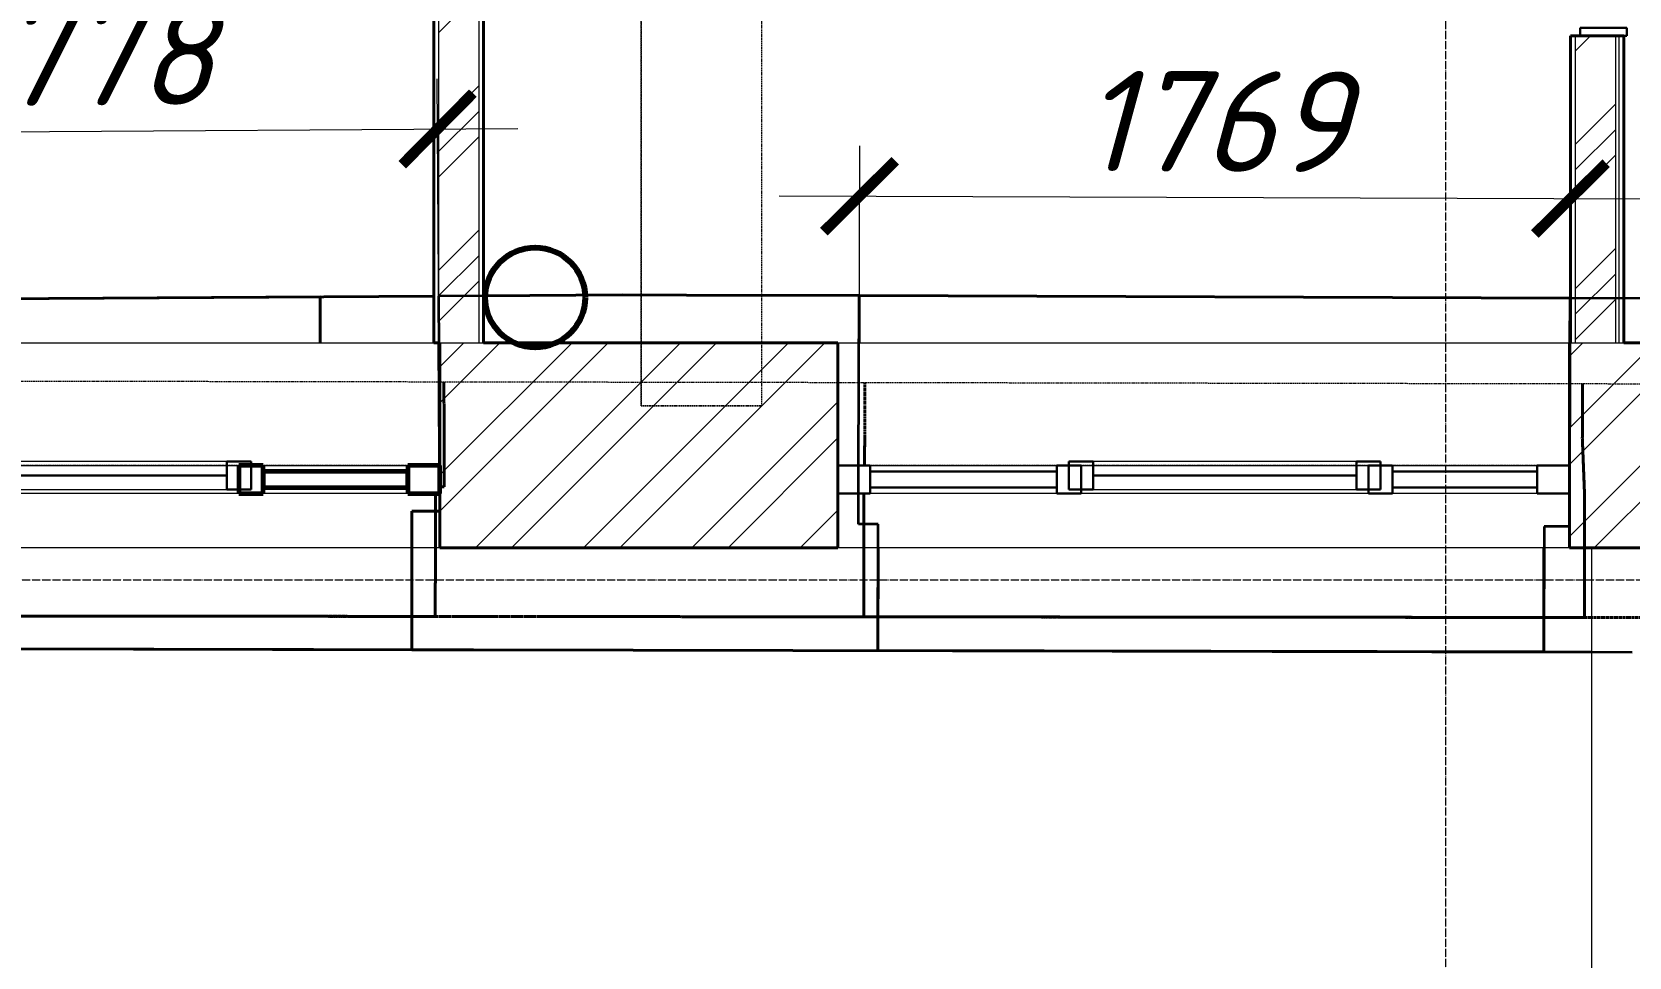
# Model space of a CAD drawing. Header units: millimetres. Extents: x 749182 to 2267578, y 70462 to 311449.
# Drawn here: x 1973313 to 1977286, y 76785 to 79087 of the extents above; entities that cross this region are included whole.
import ezdxf

# ---------------------------------------------------------------- set-up
doc = ezdxf.new("R2010")
doc.units = ezdxf.units.MM
for name, pattern in [('ADSK_Линия сетки', [25, 20, -2.5, 0, -2.5]), ('ADSK_Сверху', [4.5, 3, -1.5]), ('осеваяX2', [4, 2.5, -0.5, 0.5, -0.5])]:
    doc.linetypes.add(name, pattern=pattern)
doc.layers.get('Defpoints').update_dxf_attribs({"color": 255})
for name, color, linetype, lineweight in [('_ Окна', 7, 'Continuous', 30), ('Витраж', 7, 'Continuous', 9), ('Каркас', 7, 'Continuous', 9), ('Окна', 7, 'Continuous', 18), ('Оси', 165, 'осеваяX2', 13), ('Панели витража', 7, 'Continuous', 9), ('Перекрытие', 7, 'Continuous', 18), ('размеры', 7, 'Continuous', 9), ('Стены', 184, 'Continuous', 40), ('Стены внутренние', 7, 'Continuous', 18), ('Стены наружные', 7, 'Continuous', 18), ('Стены разрез', 7, 'Continuous', 35), ('Стены штриховка', 7, 'Continuous', 18), ('стояки', 7, 'Continuous', 9)]:
    doc.layers.add(name, color=color, linetype=linetype, lineweight=lineweight)
doc.layers.add('планы со стояками отопление_dwg', color=7, linetype='Continuous', lineweight=9, true_color=0x767676)
doc.styles.add('М2', font='isocpeui.ttf')
doc.dimstyles.new('SPDS 1_100', dxfattribs={"dimscale": 100, "dimtxt": 2.5, "dimasz": 1.77, "dimexe": 1.25, "dimexo": 0.625, "dimtad": 1, "dimdec": 0, "dimrnd": 0.001, "dimzin": 9, "dimtxsty": 'М2', "dimblk": 'ARCHTICK', "dimcen": 2.5, "dimdle": 2, "dimclrt": 256, "dimadec": 0, "dimazin": 2, "dimtfac": 0.75, "dimtdec": 0, "dimtmove": 1, "dimatfit": 3, "dimfxl": 0, "dimtolj": 1, "dimlwd": 9, "dimlwe": 9, "dimarcsym": 0})
pattern_1 = [(45, (1958220.23, 75616.62), (-179.605, 179.605), []), (45, (1958283.73, 75616.62), (0, 359.2102), []), (45, (1958156.73, 75616.62), (0, 359.2102), [])]

# ---------------------------------------------------------------- blocks, each defined once
blk = doc.blocks.new('Существующие стены 2 этаж - Существующие стены 2 этаж-699583-01 План 1-го этажа маркировочный')
at = {"layer": 'Стены', "color": 254, "linetype": 'ADSK_Сверху', "true_color": 0xe8c5d7}
for p, q in [((16117.6, 2598.9), (16117.7, 2477.9)), ((16117.7, 2477.9), (16117.6, 2598.9)), ((17164.7, 2463.9), (17165, 2597.2)), ((17165, 2597.2), (17164.7, 2463.9)), ((18950.2, 2594.2), (18949.9, 2459.6)), ((18949.9, 2459.6), (18950.2, 2594.2)), ((16117.7, 2477.9), (16117.7, 2337.9)), ((16117.7, 2337.9), (16117.7, 2477.9)), ((17163.5, 2391.5), (17164.7, 2463.9)), ((17164.7, 2463.9), (17163.5, 2391.5)), ((18949.9, 2459.6), (18955.4, 2319.6)), ((18955.4, 2319.6), (18949.9, 2459.6)), ((16096.3, 2321.5), (16096, 2015.7)), ((16096, 2015.7), (16096.3, 2321.5)), ((16117.7, 2337.9), (16107.5, 2337.9)), ((16107.5, 2337.9), (16117.7, 2337.9)), ((17162, 2014.7), (17162.3, 2321.5)), ((17162.3, 2321.5), (17162, 2014.7)), ((18955.4, 2319.6), (18955.1, 2013)), ((18955.1, 2013), (18955.4, 2319.6)), ((16363.9, 2015.4), (13880.9, 2017.7)), ((14315.2, 2017.3), (16096, 2015.7)), ((14315.2, 2017.3), (16096, 2015.7)), ((16096, 2015.7), (14315.2, 2017.3)), ((16096, 2015.7), (16363.9, 2015.4)), ((16363.9, 2015.4), (16879.1, 2014.9)), ((16879.1, 2014.9), (16363.9, 2015.4)), ((16879.1, 2014.9), (17162, 2014.7)), ((19826.9, 2012.2), (16879.1, 2014.9)), ((17162, 2014.7), (18955.1, 2013)), ((17162, 2014.7), (18955.1, 2013)), ((18955.1, 2013), (17162, 2014.7)), ((18955.1, 2013), (19826.9, 2012.2))]:
    blk.add_line(p, q, dxfattribs=at)
blk = doc.blocks.new('Прямоугольный импост - 70х20_60мм-1427367-01 План 1-го этажа маркировочный')
at = {"layer": 'Витраж', "color": 253, "linetype": 'ADSK_Сверху', "true_color": 0xaaaaaa}
for p, q in [((0, 35), (-80, 35)), ((0, -35), (0, 35)), ((-80, -35), (0, -35))]:
    blk.add_line(p, q, dxfattribs=at)
blk = doc.blocks.new('Прямоугольный импост - 70х20_60мм-1261975-01 План 1-го этажа маркировочный')
at = {"layer": 'Витраж', "color": 253, "linetype": 'ADSK_Сверху', "true_color": 0xaaaaaa}
for p, q in [((20548.7, 2391.5), (20518.7, 2391.5)), ((21293.7, 2391.5), (21263.7, 2391.5)), ((20548.7, 2321.5), (20518.7, 2321.5)), ((21293.7, 2321.5), (21263.7, 2321.5))]:
    blk.add_line(p, q, dxfattribs=at)
blk = doc.blocks.new('Прямоугольный импост - 70х20_60мм-1225113-01 План 1-го этажа маркировочный')
at = {"layer": 'Витраж', "color": 253, "linetype": 'ADSK_Сверху', "true_color": 0xaaaaaa}
for p, q in [((-6006, 10091.9), (-6006, 10121.9)), ((-5936, 10091.9), (-5936, 10121.9)), ((-6006, 9651.9), (-6006, 9731.9)), ((-5936, 9651.9), (-5936, 9731.9)), ((-6006, 9651.9), (-5936, 9651.9))]:
    blk.add_line(p, q, dxfattribs=at)
blk = doc.blocks.new('Прямоугольный импост - 70х60мм-1427364-01 План 1-го этажа маркировочный')
at = {"layer": 'Витраж', "color": 253, "linetype": 'ADSK_Сверху', "true_color": 0xaaaaaa}
for p, q in [((-30, 35), (30, 35)), ((30, -35), (-30, -35))]:
    blk.add_line(p, q, dxfattribs=at)
blk = doc.blocks.new('Прямоугольный импост - 70х60мм-1225009-01 План 1-го этажа маркировочный')
at = {"layer": 'Витраж', "color": 253, "linetype": 'ADSK_Сверху', "true_color": 0xaaaaaa}
for p, q in [((-5936, 11391.9), (-6006, 11391.9)), ((-6006, 11031.9), (-6006, 11391.9)), ((-5936, 11031.9), (-5936, 11391.9)), ((-6006, 11031.9), (-5936, 11031.9))]:
    blk.add_line(p, q, dxfattribs=at)
blk = doc.blocks.new('Прямоугольный импост - 70х60мм-1261977-01 План 1-го этажа маркировочный')
at = {"layer": 'Витраж', "color": 253, "linetype": 'ADSK_Сверху', "true_color": 0xaaaaaa}
for p, q in [((20548.7, 2391.5), (20548.7, 2321.5)), ((21263.7, 2391.5), (20548.7, 2391.5)), ((21263.7, 2321.5), (21263.7, 2391.5)), ((21263.7, 2321.5), (20548.7, 2321.5))]:
    blk.add_line(p, q, dxfattribs=at)
blk = doc.blocks.new('Прямоугольный импост - 70х20_60мм-1427834-01 План 1-го этажа маркировочный')
at = {"layer": 'Витраж', "color": 253, "linetype": 'ADSK_Сверху', "true_color": 0xaaaaaa}
for p, q in [((19943.7, 2391.5), (19943.7, 2321.5)), ((20023.7, 2391.5), (19943.7, 2391.5)), ((20518.7, 2391.5), (20488.7, 2391.5)), ((20023.7, 2321.5), (19943.7, 2321.5)), ((20518.7, 2321.5), (20488.7, 2321.5))]:
    blk.add_line(p, q, dxfattribs=at)
blk = doc.blocks.new('Прямоугольный импост - 70х20_60мм-1427366-01 План 1-го этажа маркировочный')
at = {"layer": 'Витраж', "color": 253, "linetype": 'ADSK_Сверху', "true_color": 0xaaaaaa}
for p, q in [((-80, 35), (0, 35)), ((0, 35), (0, -35)), ((0, -35), (-80, -35))]:
    blk.add_line(p, q, dxfattribs=at)
blk = doc.blocks.new('Прямоугольный импост - 70х60мм-1427836-01 План 1-го этажа маркировочный')
at = {"layer": 'Витраж', "color": 253, "linetype": 'ADSK_Сверху', "true_color": 0xaaaaaa}
for p, q in [((20023.7, 2391.5), (20023.7, 2321.5)), ((20488.7, 2391.5), (20023.7, 2391.5)), ((20488.7, 2321.5), (20488.7, 2391.5)), ((20488.7, 2321.5), (20023.7, 2321.5))]:
    blk.add_line(p, q, dxfattribs=at)
blk = doc.blocks.new('Прямоугольный импост - Зазор 20х116мм-1858213-01 План 1-го этажа маркировочный')
at = {"layer": 'Витраж', "color": 253, "linetype": 'ADSK_Сверху', "true_color": 0xaaaaaa}
for p, q in [((-20, 20), (-20, 76)), ((-20, 76), (0, 76)), ((0, 76), (0, -40)), ((-20, -40), (-20, -20)), ((0, -40), (-20, -40))]:
    blk.add_line(p, q, dxfattribs=at)
blk = doc.blocks.new('Существующие стены 1 эт - Существующие стены 1 эт-653793-01 План 1-го этажа маркировочный')
at = {"layer": 'Стены'}
for p, q in [((14326.4, 2801.9), (16092.2, 2812.8)), ((15809.2, 2811.1), (14626.2, 2803.7)), ((14626.2, 2803.7), (15809.2, 2811.1)), ((15809.2, 2811.1), (15809.2, 2696.5)), ((15809.2, 2696.5), (15809.2, 2811.1)), ((16216.2, 2813.6), (16560.6, 2815.7)), ((16560.6, 2815.7), (16720.9, 2815.4)), ((16720.9, 2815.4), (17150.7, 2814)), ((17150.7, 2814), (17150.3, 2696.5)), ((17150.3, 2696.5), (17150.7, 2814)), ((17150.7, 2814), (17150.3, 2696.5)), ((17150.7, 2814), (18919.6, 2808)), ((17150.7, 2814), (18919.6, 2808)), ((18919.6, 2808), (17150.7, 2814)), ((17150.7, 2814), (18919.6, 2808)), ((18919.2, 2696.5), (18919.6, 2808)), ((18919.6, 2808), (18919.2, 2696.5)), ((18919.2, 2696.5), (18919.6, 2808)), ((18919.6, 2808), (18920.8, 2808)), ((16106.6, 2417.8), (16104.9, 2696.5)), ((16106.8, 2391.5), (16106.6, 2417.8)), ((16107.5, 2277.8), (16107.2, 2321.5)), ((16037.2, 1932.9), (16037.9, 2277.4)), ((16037.9, 2277.4), (16107.5, 2277.8)), ((17197.7, 2186.5), (17197.1, 1930.6)), ((18854, 1927.2), (18854.5, 2186.5)), ((18972.6, 1927), (8576.5, 1948)), ((16037.2, 1932.9), (14393.8, 1936.3)), ((18854, 1927.2), (17197.1, 1930.6))]:
    blk.add_line(p, q, dxfattribs=at)
at = {"layer": 'Стены разрез'}
for p, q in [((16560.6, 2815.7), (16104.2, 2812.9)), ((16104.2, 2812.9), (16106.6, 2417.8)), ((16720.9, 2815.4), (16560.6, 2815.7)), ((17150.7, 2814), (16720.9, 2815.4)), ((17149.3, 2385.3), (17150.7, 2814)), ((18919.6, 2808), (18918.1, 2379.4)), ((19996.7, 2804.4), (18919.6, 2808)), ((16106.6, 2417.8), (16107.5, 2277.8)), ((17148.8, 2245.3), (17149.3, 2385.3)), ((18918.1, 2379.4), (18917.7, 2239.4)), ((16037.9, 2277.4), (16037.2, 1932.9)), ((16107.5, 2277.8), (16037.9, 2277.4)), ((17197.8, 2245.1), (17148.8, 2245.3)), ((17197.1, 1930.6), (17197.8, 2245.1)), ((18854.7, 2239.5), (18854, 1927.2)), ((18917.7, 2239.4), (18854.7, 2239.5)), ((16037.2, 1932.9), (17197.1, 1930.6)), ((18854, 1927.2), (19074.2, 1926.8))]:
    blk.add_line(p, q, dxfattribs=at)
blk = doc.blocks.new('Системная панель - _AR_Стекло_40мм_привязка по центру-V186-01 План 1-го этажа маркировочный')
at = {"layer": 'Панели витража', "color": 1, "lineweight": 60, "true_color": 0xff0000}
for p, q in [((180, 20), (-180, 20)), ((-180, 20), (-180, -20)), ((180, -20), (180, 20)), ((-180, -20), (180, -20))]:
    blk.add_line(p, q, dxfattribs=at)
blk = doc.blocks.new('Прямоугольный импост - 70х20_60мм-V188-01 План 1-го этажа маркировочный')
at = {"layer": 'Витраж', "color": 1, "lineweight": 60, "true_color": 0xff0000}
for p, q in [((0, 35), (-80, 35)), ((-80, 35), (-80, -35)), ((0, -35), (0, 35)), ((-80, -35), (0, -35))]:
    blk.add_line(p, q, dxfattribs=at)
blk = doc.blocks.new('Витраж-тент со смещением вовне - 60мм 30 сдвиг-1466957-01 План 1-го этажа маркировочный')
at = {"layer": '_ Окна'}
for p, q in [((-387.5, 25), (-387.5, -45)), ((-387.5, 25), (-327.5, 25)), ((-387.5, -45), (-387.5, 25)), ((-327.5, 25), (-327.5, -45)), ((387.5, 25), (327.5, 25)), ((327.5, 25), (327.5, -45)), ((387.5, -45), (387.5, 25)), ((387.5, -45), (387.5, 25)), ((-327.5, -10), (327.5, -10)), ((-327.5, -45), (-387.5, -45)), ((327.5, -45), (387.5, -45))]:
    blk.add_line(p, q, dxfattribs=at)
at = {"layer": 'Окна'}
for p, q in [((327.5, 25), (-327.5, 25)), ((-327.5, -45), (327.5, -45))]:
    blk.add_line(p, q, dxfattribs=at)
blk = doc.blocks.new('Прямоугольный импост - 70х60мм-V40-01 План 1-го этажа маркировочный')
at = {"layer": 'Витраж'}
for p, q in [((-6006, 9731.9), (-6006, 10091.9)), ((-5936, 10091.9), (-5936, 9731.9))]:
    blk.add_line(p, q, dxfattribs=at)
blk = doc.blocks.new('Прямоугольный импост - 70х60мм-V185-01 План 1-го этажа маркировочный')
at = {"layer": 'Витраж'}
for p, q in [((20548.7, 2391.5), (21263.7, 2391.5)), ((21263.7, 2321.5), (20548.7, 2321.5))]:
    blk.add_line(p, q, dxfattribs=at)
blk = doc.blocks.new('Прямоугольный импост - 70х60мм-V190-01 План 1-го этажа маркировочный')
at = {"layer": 'Витраж', "color": 1, "lineweight": 60, "true_color": 0xff0000}
for p, q in [((-30, 35), (30, 35)), ((-30, -35), (-30, 35)), ((30, 35), (30, -35)), ((30, -35), (-30, -35))]:
    blk.add_line(p, q, dxfattribs=at)
blk = doc.blocks.new('Системная панель - _AR_Стекло_40мм_привязка по центру-1262001-01 План 1-го этажа маркировочный')
at = {"layer": 'Панели витража', "lineweight": 30}
for p, q in [((180, 20), (-180, 20)), ((-180, 20), (-180, -20)), ((180, -20), (180, 20)), ((-180, -20), (180, -20))]:
    blk.add_line(p, q, dxfattribs=at)
blk = doc.blocks.new('Прямоугольный импост - 70х20_60мм-V191-01 План 1-го этажа маркировочный')
at = {"layer": 'Витраж', "lineweight": 30}
for p, q in [((-80, 35), (0, 35)), ((-80, -35), (-80, 35)), ((0, 35), (0, -35)), ((0, -35), (-80, -35))]:
    blk.add_line(p, q, dxfattribs=at)
blk = doc.blocks.new('Прямоугольный импост - 70х20_60мм-1262003-01 План 1-го этажа маркировочный')
at = {"layer": 'Витраж', "lineweight": 30}
for p, q in [((0, 35), (-80, 35)), ((-80, 35), (-80, -35)), ((0, -35), (0, 35)), ((-80, -35), (0, -35))]:
    blk.add_line(p, q, dxfattribs=at)
blk = doc.blocks.new('Системная панель - _AR_Стекло_40мм_привязка по центру-1427838-01 План 1-го этажа маркировочный')
at = {"layer": 'Панели витража', "lineweight": 30}
for p, q in [((232.5, 20), (-232.5, 20)), ((-232.5, 20), (-232.5, -20)), ((232.5, -20), (232.5, 20)), ((-232.5, -20), (232.5, -20))]:
    blk.add_line(p, q, dxfattribs=at)
blk = doc.blocks.new('Прямоугольный импост - 70х60мм-V184-01 План 1-го этажа маркировочный')
at = {"layer": 'Витраж'}
for p, q in [((20023.7, 2391.5), (20488.7, 2391.5)), ((20488.7, 2321.5), (20023.7, 2321.5))]:
    blk.add_line(p, q, dxfattribs=at)
blk = doc.blocks.new('Прямоугольный импост - 70х60мм-1262000-01 План 1-го этажа маркировочный')
at = {"layer": 'Витраж', "lineweight": 30}
for p, q in [((-30, 35), (30, 35)), ((-30, -35), (-30, 35)), ((30, 35), (30, -35)), ((30, -35), (-30, -35))]:
    blk.add_line(p, q, dxfattribs=at)
blk = doc.blocks.new('Прямоугольный импост - Зазор 20х116мм-1856234-01 План 1-го этажа маркировочный')
at = {"layer": 'Витраж', "lineweight": 30}
for p, q in [((-20, 76), (0, 76)), ((-20, -40), (-20, 76)), ((0, 76), (0, -40)), ((0, -40), (-20, -40))]:
    blk.add_line(p, q, dxfattribs=at)
blk = doc.blocks.new('планы со стояками отопление_dwg-1484427-01 План 1-го этажа маркировочный')
at = {"layer": 'стояки', "lineweight": 80}
blk.add_circle((188740.1, 158886.3), 124.3, dxfattribs=at)
blk = doc.blocks.new('_ArchTick')
at = {"color": 0, "linetype": 'ByBlock', "const_width": 0.15}
blk.add_lwpolyline([(-0.5, -0.5), (0.5, 0.5)], dxfattribs=at)
blk = doc.blocks.new('*D2798')
at = {"layer": 'Defpoints', "color": 0, "lineweight": 20, "transparency": 16777216}
for p in [(1974321.8, 78845.4), (1972549.1, 78023.5), (1974326.8, 78034.5)]:
    blk.add_point(p, dxfattribs=at)
at = {"layer": 'размеры', "color": 0, "lineweight": 9, "transparency": 16777216}
for p, q in [((1972548.7, 78086), (1972543.3, 78959.4)), ((1974326.5, 78097), (1974321.1, 78970.4)), ((1972344.1, 78833.2), (1974521.8, 78846.7))]:
    blk.add_line(p, q, dxfattribs=at)
at = {"layer": 'размеры', "color": 0, "lineweight": 9, "transparency": 16777216, "xscale": 177, "yscale": 177, "zscale": 177}
for p, rotation in [((1972544.1, 78834.4), 180.3539853075879), ((1974321.8, 78845.4), 0.3539853075879167)]:
    blk.add_blockref('_ArchTick', p, dxfattribs=dict(at, rotation=rotation))
at = {"layer": 'размеры', "lineweight": 20, "transparency": 16777216, "insert": (1973431.8, 79029), "char_height": 250, "width": 560.473, "attachment_point": 5, "rotation": 0.354, "style": 'М2'}
blk.add_mtext('\\A1;1778', dxfattribs=at)
blk = doc.blocks.new('*D2799')
at = {"layer": 'Defpoints', "color": 0, "lineweight": 20, "transparency": 16777216}
for p in [(1977140.6, 78672.1), (1975369.5, 78001.9), (1977138.4, 77996)]:
    blk.add_point(p, dxfattribs=at)
at = {"layer": 'размеры', "color": 0, "lineweight": 9, "transparency": 16777216}
for p, q in [((1975369.7, 78064.4), (1975372.2, 78803.1)), ((1977138.6, 78058.5), (1977141, 78797.1)), ((1975171.8, 78678.8), (1977340.6, 78671.5))]:
    blk.add_line(p, q, dxfattribs=at)
at = {"layer": 'размеры', "color": 0, "lineweight": 9, "transparency": 16777216, "xscale": 177, "yscale": 177, "zscale": 177}
for p, rotation in [((1975371.8, 78678.1), 179.8074300977583), ((1977140.6, 78672.1), 359.8074300977582)]:
    blk.add_blockref('_ArchTick', p, dxfattribs=dict(at, rotation=rotation))
at = {"layer": 'размеры', "lineweight": 20, "transparency": 16777216, "insert": (1976256.8, 78864.2), "char_height": 250, "width": 560.473, "attachment_point": 5, "rotation": 359.8074, "style": 'М2'}
blk.add_mtext('\\A1;1769', dxfattribs=at)

msp = doc.modelspace()

# ---------------------------------------------------------------- hatches: boundary and pattern name
at = {"layer": 'Стены внутренние', "lineweight": 9}
h = msp.add_hatch(dxfattribs=at)
h.set_pattern_fill('FP_6', color=256, style=0, pattern_type=2)
h.set_pattern_definition(pattern_1)
h.paths.add_polyline_path([(1974325.1218, 78313.0968), (1974424.4026, 78313.0968), (1974424.4026, 84316.5472), (1974324.4028, 84316.5154), (1974324.4026, 78313.0968)])
h = msp.add_hatch(dxfattribs=at)
h.set_pattern_fill('FP_6', color=256, style=0, pattern_type=2)
h.set_pattern_definition(pattern_1)
h.paths.add_polyline_path([(1977253.0708, 78313.0968), (1977253.0708, 79076.8971), (1977153.0708, 79076.8971), (1977153.0708, 78313.0968)])
at = {"layer": 'Стены наружные', "lineweight": 9}
h = msp.add_hatch(dxfattribs=at)
h.set_pattern_fill('FP_3', color=256, angle=45, style=0, pattern_type=2)
h.set_pattern_definition([(45, (1958220.23, 75616.62), (-134.7038, 134.7038), []), (45, (1958310.03, 75616.62), (-134.7038, 134.7038), [])])
h.paths.add_polyline_path([(1997920.1582, 77803.0968), (1997920.1582, 78313.0968), (1996893.0736, 78313.0968), (1996893.9232, 77803.0968), (1997168.1918, 77803.0968)])
h.paths.add_polyline_path([(1999816.9894, 77803.0968), (2000257.1575, 77803.0968), (2000257.1575, 78313.0968), (1999740.1582, 78313.0968), (1999741.0091, 77803.0968)])
h.paths.add_polyline_path([(1994778.2715, 77803.0968), (1995073.0736, 77803.0968), (1995073.0736, 78313.0968), (1994083.7587, 78313.0968), (1994084.9018, 77803.0968)])
h.paths.add_polyline_path([(1991276.1993, 77803.0968), (1992263.7587, 77803.0968), (1992263.7587, 78313.0968), (1991276.1993, 78313.0968), (1991276.1993, 77820.3638)])
h.paths.add_polyline_path([(1989456.1993, 77803.0968), (1989456.1993, 78313.0968), (1988472.8923, 78313.0968), (1988472.8923, 77803.0968), (1989365.0544, 77803.0968)])
h.paths.add_polyline_path([(1986578.2196, 77803.0968), (1986652.8923, 77803.0968), (1986652.8923, 78313.0968), (1985672.6592, 78313.0968), (1985672.6592, 77803.0968), (1986400.6592, 77803.0968)])
h.paths.add_polyline_path([(1980284.6592, 77803.0968), (1981012.6592, 77803.0968), (1981012.6592, 78313.0968), (1979983.9558, 78313.0968), (1979984.4263, 77803.0968), (1979985.8124, 77803.0968)])
h.paths.add_polyline_path([(1983972.6592, 77803.0968), (1983972.6592, 78313.0968), (1982712.6592, 78313.0968), (1982712.6592, 77803.0968), (1983791.3848, 77803.0968)])
h.paths.add_polyline_path([(1977137.8829, 77803.0968), (1978163.9558, 77803.0968), (1978163.9558, 78313.0968), (1977137.8829, 78313.0968), (1977137.8829, 77855.9721)])
h.paths.add_polyline_path([(1975317.8829, 77803.0968), (1975317.8829, 78313.0968), (1974327.7082, 78313.0968), (1974327.7082, 77803.0968), (1974873.5135, 77803.0968)])
h.paths.add_polyline_path([(1972507.7082, 77803.0968), (1972507.7082, 78313.0968), (1971531.089, 78313.0968), (1971531.089, 77803.0968)])
h.paths.add_polyline_path([(1969711.0878, 77803.0968), (1969710.802, 78313.0968), (1968736.0968, 78313.0968), (1968736.0968, 77803.0968), (1969710.802, 77803.0968)])
h.paths.add_polyline_path([(1966493.2232, 77803.0968), (1966916.0968, 77803.0968), (1966916.0968, 78313.0968), (1966493.2232, 78312.7241), (1966493.2232, 77870.9527)])

# ---------------------------------------------------------------- linework, layer by layer
at = {"layer": 'Каркас', "color": 253, "linetype": 'ADSK_Сверху', "true_color": 0xb2b2b2}
for p, q in [((1974828.7052, 84543.6161), (1974828.7052, 78156.6386)), ((1975128.7052, 78156.6386), (1975128.7052, 84543.6161)), ((1975128.7052, 78156.6386), (1974828.7052, 78156.6386))]:
    msp.add_line(p, q, dxfattribs=at)
at = {"layer": 'Каркас', "color": 253, "linetype": 'ADSK_Сверху', "true_color": 0xaaaaaa}
for p, q in [((1974828.7052, 78156.6386), (1974828.7052, 84543.6161)), ((1975128.7052, 78156.6386), (1975128.7052, 84543.6161)), ((1974828.7052, 78156.6386), (1975128.7052, 78156.6386))]:
    msp.add_line(p, q, dxfattribs=at)
at = {"layer": 'Оси', "linetype": 'ADSK_Линия сетки'}
for p, q in [((1976830.1361, 71313.2448), (1976830.1361, 120151.4054)), ((1947134.001, 77723.407), (2009148.6289, 77723.407))]:
    msp.add_line(p, q, dxfattribs=at)
at = {"layer": 'Перекрытие', "linetype": 'ADSK_Сверху'}
msp.add_line((1980728.5163, 78204.8868), (1972328.7052, 78218.8977), dxfattribs=at)
at = {"layer": 'Перекрытие'}
msp.add_line((1977192.8695, 77803.0968), (1977192.8695, 72884.0518), dxfattribs=at)
at = {"layer": 'Стены внутренние', "lineweight": 40}
for p, q in [((1974312.4026, 84316.8432), (1974312.4026, 78313.0968)), ((1974436.4026, 78313.0968), (1974436.4026, 84316.5154)), ((1977141.0708, 79076.8971), (1977141.0708, 78313.0968)), ((1977273.0708, 79076.8971), (1977141.0708, 79076.8971)), ((1977273.0708, 78313.0968), (1977273.0708, 79076.8971)), ((1974312.4026, 78313.0968), (1974327.7082, 78313.0968))]:
    msp.add_line(p, q, dxfattribs=at)
at = {"layer": 'Стены наружные'}
for p, q in [((1972507.7082, 78313.0968), (1974312.4026, 78313.0968)), ((1975317.8829, 78313.0968), (1977137.8829, 78313.0968)), ((1974327.7082, 77803.0968), (1972507.7082, 77803.0968)), ((1977137.8829, 77803.0968), (1975317.8829, 77803.0968))]:
    msp.add_line(p, q, dxfattribs=at)
at = {"layer": 'Стены наружные', "lineweight": 40}
for p, q in [((1974327.7082, 78313.0968), (1974327.7082, 77803.0968)), ((1975317.8829, 78313.0968), (1974436.4026, 78313.0968)), ((1975317.8829, 77803.0968), (1975317.8829, 78313.0968)), ((1977141.0708, 78313.0968), (1977137.8829, 78313.0968)), ((1977137.8829, 78313.0968), (1977137.8829, 77803.0968)), ((1978163.9558, 78313.0968), (1977273.0708, 78313.0968)), ((1974327.7082, 77803.0968), (1975317.8829, 77803.0968)), ((1977137.8829, 77803.0968), (1978163.9558, 77803.0968))]:
    msp.add_line(p, q, dxfattribs=at)
at = {"layer": 'Стены штриховка'}
for p, q in [((1974314.4026, 84316.8379), (1974314.4026, 78313.0968)), ((1974324.4026, 84316.8115), (1974324.4026, 78313.0968)), ((1974424.4026, 84316.5472), (1974424.4026, 78313.0968)), ((1974434.4026, 84316.5207), (1974434.4026, 78313.0968)), ((1977143.0708, 78313.0968), (1977143.0708, 79076.8971)), ((1977153.0708, 78313.0968), (1977153.0708, 79076.8971)), ((1977253.0708, 78313.0968), (1977253.0708, 79076.8971)), ((1977262.0708, 78313.0968), (1977262.0708, 79076.8971)), ((1974327.7082, 78313.0968), (1974436.4026, 78313.0968)), ((1977141.0708, 78313.0968), (1977273.0708, 78313.0968))]:
    msp.add_line(p, q, dxfattribs=at)

# ---------------------------------------------------------------- block references
at = {"layer": '_ Окна', "rotation": 180}
for p in [(1973470.2082, 77973.0968), (1976280.3829, 77973.0968)]:
    msp.add_blockref('Витраж-тент со смещением вовне - 60мм 30 сдвиг-1466957-01 План 1-го этажа маркировочный', p, dxfattribs=at)
at = {"layer": 'Витраж', "color": 253, "linetype": 'ADSK_Сверху', "true_color": 0xaaaaaa, "extrusion": (0, 0, -1), "rotation": 270.0000000000001}
msp.add_blockref('Прямоугольный импост - Зазор 20х116мм-1858213-01 План 1-го этажа маркировочный', (-1977241.0708, 79076.8971), dxfattribs=at)
at = {"layer": 'Витраж', "extrusion": (0, 0, -1), "rotation": 270.0000000000001}
msp.add_blockref('Прямоугольный импост - Зазор 20х116мм-1856234-01 План 1-го этажа маркировочный', (-1977241.0708, 79076.8971), dxfattribs=at)
at = {"layer": 'Витраж', "color": 253, "linetype": 'ADSK_Сверху', "true_color": 0xaaaaaa}
for name, p in [('Прямоугольный импост - 70х20_60мм-1261975-01 План 1-го этажа маркировочный', (1952563.9782, 75616.6187)), ('Прямоугольный импост - 70х60мм-1261977-01 План 1-го этажа маркировочный', (1952563.9782, 75616.6187)), ('Прямоугольный импост - 70х20_60мм-1427367-01 План 1-го этажа маркировочный', (1974327.7082, 77973.0968)), ('Прямоугольный импост - 70х20_60мм-1427834-01 План 1-го этажа маркировочный', (1955374.1529, 75616.6187)), ('Прямоугольный импост - 70х60мм-1427836-01 План 1-го этажа маркировочный', (1955374.1529, 75616.6187)), ('Прямоугольный импост - 70х20_60мм-1261975-01 План 1-го этажа маркировочный', (1955374.1529, 75616.6187)), ('Прямоугольный импост - 70х60мм-1261977-01 План 1-го этажа маркировочный', (1955374.1529, 75616.6187)), ('Прямоугольный импост - 70х20_60мм-1427367-01 План 1-го этажа маркировочный', (1977137.8829, 77973.0968))]:
    msp.add_blockref(name, p, dxfattribs=at)
at = {"layer": 'Витраж'}
for name, p in [('Прямоугольный импост - 70х60мм-V185-01 План 1-го этажа маркировочный', (1952563.9782, 75616.6187)), ('Прямоугольный импост - 70х20_60мм-V188-01 План 1-го этажа маркировочный', (1974327.7082, 77973.0968)), ('Прямоугольный импост - 70х60мм-V184-01 План 1-го этажа маркировочный', (1955374.1529, 75616.6187)), ('Прямоугольный импост - 70х60мм-V185-01 План 1-го этажа маркировочный', (1955374.1529, 75616.6187)), ('Прямоугольный импост - 70х20_60мм-1262003-01 План 1-го этажа маркировочный', (1977137.8829, 77973.0968))]:
    msp.add_blockref(name, p, dxfattribs=at)
at = {"layer": 'Витраж', "color": 253, "linetype": 'ADSK_Сверху', "true_color": 0xaaaaaa, "extrusion": (0, 0, -1)}
for name, p in [('Прямоугольный импост - 70х60мм-1427364-01 План 1-го этажа маркировочный', (-1973857.7082, 77973.0968)), ('Прямоугольный импост - 70х20_60мм-1427366-01 План 1-го этажа маркировочный', (-1975317.8829, 77973.0968)), ('Прямоугольный импост - 70х60мм-1427364-01 План 1-го этажа маркировочный', (-1975892.8829, 77973.0968)), ('Прямоугольный импост - 70х60мм-1427364-01 План 1-го этажа маркировочный', (-1976667.8829, 77973.0968))]:
    msp.add_blockref(name, p, dxfattribs=at)
at = {"layer": 'Витраж', "extrusion": (0, 0, -1)}
for name, p in [('Прямоугольный импост - 70х60мм-V190-01 План 1-го этажа маркировочный', (-1973857.7082, 77973.0968)), ('Прямоугольный импост - 70х20_60мм-V191-01 План 1-го этажа маркировочный', (-1975317.8829, 77973.0968)), ('Прямоугольный импост - 70х60мм-1262000-01 План 1-го этажа маркировочный', (-1975892.8829, 77973.0968)), ('Прямоугольный импост - 70х60мм-1262000-01 План 1-го этажа маркировочный', (-1976667.8829, 77973.0968))]:
    msp.add_blockref(name, p, dxfattribs=at)
at = {"layer": 'Витраж', "color": 253, "linetype": 'ADSK_Сверху', "true_color": 0xaaaaaa}
for name, p, rotation in [('Прямоугольный импост - 70х20_60мм-1225113-01 План 1-го этажа маркировочный', (1983979.6334, 83944.1389), 90.00000000000014), ('Прямоугольный импост - 70х60мм-1225009-01 План 1-го этажа маркировочный', (1985279.6334, 83944.1389), 90), ('Прямоугольный импост - 70х20_60мм-1225113-01 План 1-го этажа маркировочный', (1986789.808, 83944.1389), 90.00000000000014), ('Прямоугольный импост - 70х60мм-1225009-01 План 1-го этажа маркировочный', (1988089.808, 83944.1389), 90)]:
    msp.add_blockref(name, p, dxfattribs=dict(at, rotation=rotation))
at = {"layer": 'Витраж', "rotation": 90.00000000000014}
for p in [(1983979.6334, 83944.1389), (1986789.808, 83944.1389)]:
    msp.add_blockref('Прямоугольный импост - 70х60мм-V40-01 План 1-го этажа маркировочный', p, dxfattribs=at)
at = {"layer": 'Панели витража', "rotation": 180}
for name, p in [('Системная панель - _AR_Стекло_40мм_привязка по центру-V186-01 План 1-го этажа маркировочный', (1974067.7082, 77973.0968)), ('Системная панель - _AR_Стекло_40мм_привязка по центру-1427838-01 План 1-го этажа маркировочный', (1975630.3829, 77973.0968)), ('Системная панель - _AR_Стекло_40мм_привязка по центру-1262001-01 План 1-го этажа маркировочный', (1976877.8829, 77973.0968))]:
    msp.add_blockref(name, p, dxfattribs=at)
at = {"layer": 'планы со стояками отопление_dwg', "color": 6, "true_color": 0xff00ff}
msp.add_blockref('планы со стояками отопление_dwg-1484427-01 План 1-го этажа маркировочный', (1785824.7266, -80460.4271), dxfattribs=at)
at = {"layer": 'Стены', "color": 254, "linetype": 'ADSK_Сверху', "true_color": 0xe8c5d7}
msp.add_blockref('Существующие стены 2 этаж - Существующие стены 2 этаж-699583-01 План 1-го этажа маркировочный', (1958220.2258, 75616.6187), dxfattribs=at)
at = {"layer": 'Стены', "color": 243, "true_color": 0xbb5389}
msp.add_blockref('Существующие стены 1 эт - Существующие стены 1 эт-653793-01 План 1-го этажа маркировочный', (1958220.2258, 75616.6187), dxfattribs=at)

# ---------------------------------------------------------------- dimensions: what is measured, and where the dimension line sits
at = {"layer": 'размеры', "lineweight": 20}
for base, p1, p2, angle, picture, middle in [((1974321.8329, 78845.4243), (1972549.115, 78023.4738), (1974326.8433, 78034.4571), 0.3539853, '*D2798', (1973431.8004, 79029.0389)), ((1977140.626, 78672.1352), (1975369.491, 78001.9164), (1977138.3534, 77995.9713), 359.8074301, '*D2799', (1976256.8304, 78864.2165))]:
    dim = msp.add_linear_dim(base=base, p1=p1, p2=p2, angle=angle, dimstyle='SPDS 1_100', dxfattribs=at)
    dim.commit()
    dim.dimension.update_dxf_attribs({"geometry": picture, "text_midpoint": middle})

doc.saveas('drawing.dxf')
